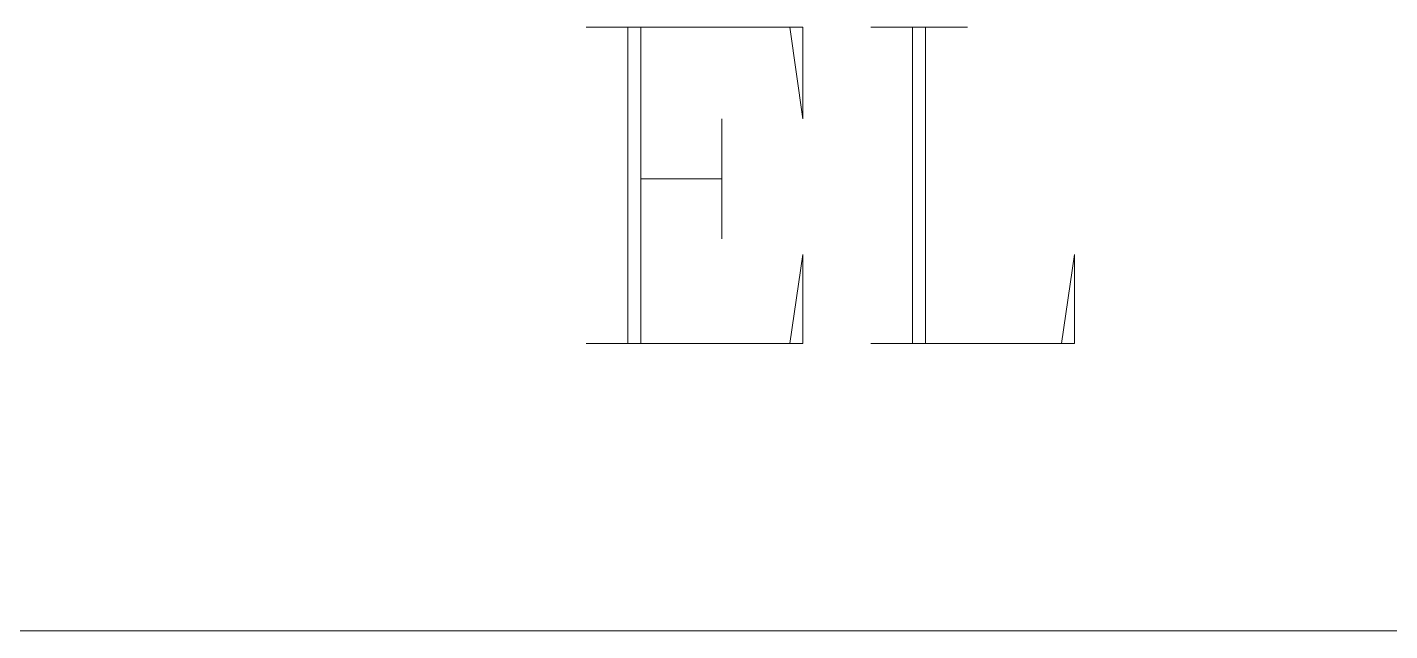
# Model space of a CAD drawing. Header units: millimetres. Extents: x 29 to 95071, y 20 to 67221.
# Drawn here: x 24163 to 26749, y 47999 to 49144 of the extents above; entities that cross this region are included whole.
import ezdxf

# ---------------------------------------------------------------- set-up
doc = ezdxf.new("R2010")
doc.units = ezdxf.units.MM

msp = doc.modelspace()

# ---------------------------------------------------------------- linework, layer by layer
at = {"color": 7, "lineweight": 0}
for points in [[(25223.2, 49144.1), (25634.6, 49144.1), (25634.6, 48970.6), (25609.8, 49144.1)], [(25302.5, 49144.1), (25302.5, 48544.3)], [(25327.3, 49144.1), (25327.3, 48544.3)], [(25763.5, 49144.1), (25946.9, 49144.1)], [(25842.8, 49144.1), (25842.8, 48544.3)], [(25867.6, 49144.1), (25867.6, 48544.3)], [(25480.9, 48970.6), (25480.9, 48742.6)], [(25327.3, 48856.6), (25480.9, 48856.6)], [(25223.2, 48544.3), (25634.6, 48544.3), (25634.6, 48712.8), (25609.8, 48544.3)], [(25763.5, 48544.3), (26150.1, 48544.3), (26150.1, 48712.8), (26125.3, 48544.3)], [(27428.9, 47999.1), (22908.5, 47999.1)]]:
    msp.add_lwpolyline(points, dxfattribs=at)

doc.saveas('drawing.dxf')
